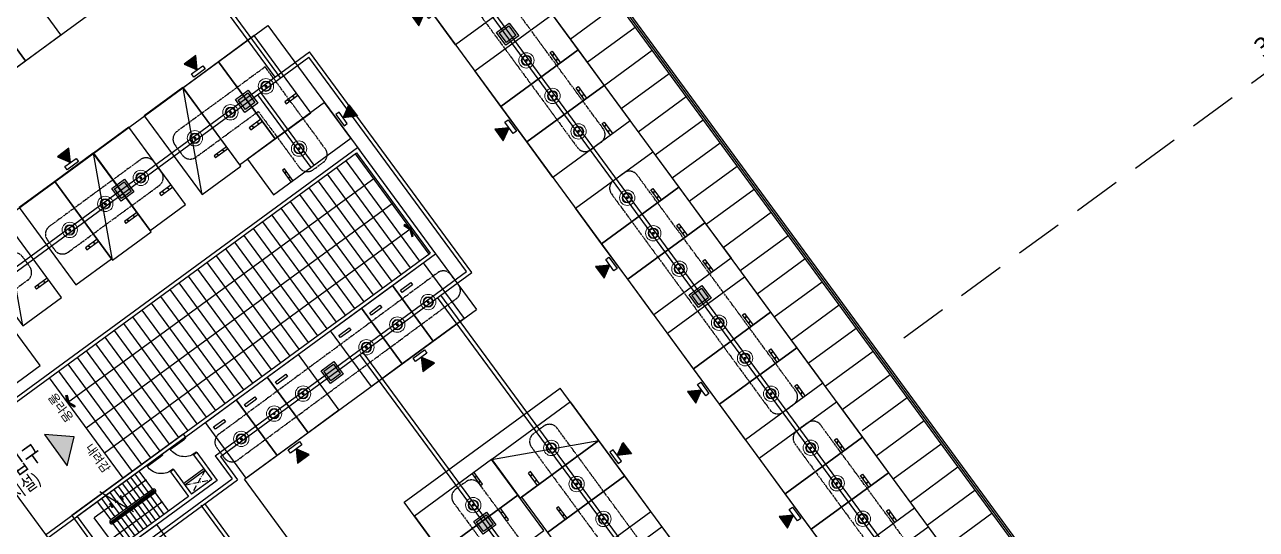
# Model space of a CAD drawing. Header units: millimetres. Extents: x 75184266 to 76346726, y -35850126 to -33679385.
# Drawn here: x 75409558 to 75473854, y -34946082 to -34919703 of the extents above; entities that cross this region are included whole.
import ezdxf
from ezdxf.enums import TextEntityAlignment as Align

# ---------------------------------------------------------------- set-up
doc = ezdxf.new("R2010")
doc.units = ezdxf.units.MM
doc.header["$LTSCALE"] = 50
doc.header["$MEASUREMENT"] = 0
for name, pattern in [('ACAD_ISO10W100', [18.5, 12, -3, 0.5, -3]), ('CONTINOUS', [0]), ('XR-지하3층$0$HIDDEN', [0.375, 0.25, -0.125]), ('단지배치도$0$PHANTOM2', [31.75, 15.875, -3.175, 3.175, -3.175, 3.175, -3.175])]:
    doc.linetypes.add(name, pattern=pattern)
doc.layers.get('0').update_dxf_attribs({"linetype": 'CONTINUOUS'})
doc.layers.add('1-주차면센서', color=3, linetype='CONTINUOUS', lineweight=15)
for name, color, linetype in [('2-주차안내등', 2, 'CONTINUOUS'), ('3-SIO', 1, 'CONTINUOUS'), ('CON', 2, 'CONTINUOUS'), ('DOOR', 7, 'CONTINUOUS'), ('HD', 7, 'CONTINUOUS'), ('open', 1, 'ACAD_ISO10W100'), ('PARKING', 7, 'CONTINUOUS'), ('W1', 3, 'CONTINUOUS'), ('XR-지하3층$0$A-주차', 9, 'CONTINUOUS'), ('XR-지하3층$0$일반주차', 8, 'CONTINUOUS'), ('XR-지하3층$0$확장형주차', 8, 'CONTINUOUS'), ('유도관제-RECWAY', 4, 'CONTINOUS')]:
    doc.layers.add(name, color=color, linetype=linetype)
doc.layers.add('건축', color=8, linetype='CONTINUOUS', plot=False)
doc.styles.add('XR-지하3층$0$맑은고딕', font='')
doc.styles.add('XR-지하3층$0$울릉도m', font='')
doc.styles.add('XR-지하3층$0$유형1', font='')
doc.styles.get('XR-지하3층$0$맑은고딕').set_extended_font_data('Malgun Gothic')
doc.styles.get('XR-지하3층$0$울릉도m').set_extended_font_data('Malgun Gothic')
doc.styles.get('XR-지하3층$0$유형1').set_extended_font_data('Malgun Gothic')

# ---------------------------------------------------------------- blocks, each defined once
blk = doc.blocks.new('XR-지하3층$0$일반형 주차')
at = {"layer": 'XR-지하3층$0$일반주차'}
for p, q in [((750, 3865), (0, 3865)), ((750, 3735), (750, 3865)), ((0, 3735), (750, 3735))]:
    blk.add_line(p, q, dxfattribs=at)
blk.add_lwpolyline([(2300, 5000), (0, 5000), (0, 0), (2300, 0)], close=True, dxfattribs=at)
for centre in [(238, 3800), (563, 3800)]:
    blk.add_circle(centre, 17.5, dxfattribs=at)
blk = doc.blocks.new('XR-지하3층$0$ARROWX')
blk.add_lwpolyline([(-0.2, -0.5), (-0.293, -0.463), (-0.108, 0), (-0.293, 0.463), (-0.2, 0.5), (0, 0)], close=True)
for points in [[(-0.2, 0.5), (-0.293, 0.463), (0, 0), (-0.108, 0)], [(0, 0), (-0.108, 0), (-0.2, -0.5), (-0.293, -0.463)]]:
    blk.add_solid(points)
blk = doc.blocks.new('XR-지하3층$0$확장형 주차')
at = {"layer": 'XR-지하3층$0$확장형주차', "color": 7}
for p, q in [((0, 3965), (800, 3965)), ((800, 3835), (800, 3965)), ((0, 3835), (800, 3835))]:
    blk.add_line(p, q, dxfattribs=at)
blk.add_lwpolyline([(2500, 5100), (0, 0)], dxfattribs=at)
blk.add_lwpolyline([(2500, 5091), (0, 5091), (0, -9), (2500, -9)], close=True, dxfattribs=at)
for centre in [(238, 3900), (613, 3900)]:
    blk.add_circle(centre, 17.5, dxfattribs=at)
blk = doc.blocks.new('XR-지하3층$0$A$C73B52ADF')
at = {"layer": 'XR-지하3층$0$A-주차', "elevation": 0}
for points in [[(-2038, 2466), (-38, 2466), (-38, -1134), (-2038, -1134)], [(-1166, 2021), (-1166, 1871), (-1832, 1871), (-1832, 2021)]]:
    blk.add_lwpolyline(points, close=True, dxfattribs=at)
blk = doc.blocks.new('2P-Dr204')
at = {"color": 0}
for p, q in [((29, 50), (29, 955)), ((65, 50), (65, 956)), ((29, 50), (0, 50)), ((0, 50), (0, -50)), ((29, 14), (29, 50)), ((65, 50), (29, 50)), ((50, 14), (29, 14)), ((50, -50), (50, 14)), ((950, 14), (950, -50)), ((971, 14), (950, 14)), ((971, 14), (950, 14)), ((971, 50), (971, 14)), ((1000, 50), (971, 50)), ((1000, -50), (1000, 50)), ((50, -50), (0, -50)), ((1000, -50), (950, -50))]:
    blk.add_line(p, q, dxfattribs=at)
blk.add_arc((65, 50), 906, 0, 92.22942, dxfattribs=at)
blk = doc.blocks.new('A$C3C7850DE')
at = {"layer": 'CON', "ltscale": 100}
for p, q in [((-9, 7422), (-9, 222)), ((-9, 7422), (191, 7422)), ((191, 7422), (191, 422)), ((1191, 7422), (1191, 7222, 0)), ((1191, 7422), (2991, 7422)), ((1191, 7222), (2791, 7222)), ((2791, 7222), (2791, 5922)), ((2991, 7422), (2991, 222)), ((1191, 5922), (2791, 5922)), ((1191, 5922, 0), (1191, 5722, 0)), ((1191, 5722), (2791, 5722)), ((2791, 5722), (2791, 422)), ((-9, 222), (2991, 222)), ((191, 422), (2791, 422))]:
    blk.add_line(p, q, dxfattribs=at)
at = {"layer": 'HD', "ltscale": 10}
for p, q in [((191, 4422), (1376, 4422)), ((191, 4152), (1376, 4152)), ((191, 3882), (1376, 3882)), ((783, 4422), (783, 2802)), ((1376, 4422), (1376, 1722)), ((1476, 4422), (1446, 4422)), ((1446, 1722), (1446, 4422)), ((1476, 4152), (1446, 4152)), ((1476, 3882), (1446, 3882)), ((1476, 4422), (1476, 1722)), ((1506, 4422), (1476, 4422)), ((1506, 4422), (1506, 1722)), ((1506, 4422), (1536, 4422)), ((1536, 4152), (1506, 4152)), ((1536, 3882), (1506, 3882)), ((1536, 1722), (1536, 4422)), ((1606, 4422), (1606, 1722)), ((1606, 4422), (2791, 4422)), ((2791, 4152), (1606, 4152)), ((2791, 3882), (1606, 3882)), ((2198, 4422), (2198, 1097)), ((191, 3612), (1376, 3612)), ((191, 3342), (1376, 3342)), ((1476, 3612), (1446, 3612)), ((1476, 3342), (1446, 3342)), ((1536, 3612), (1506, 3612)), ((1536, 3342), (1506, 3342)), ((2791, 3612), (1606, 3612)), ((2791, 3342), (1606, 3342)), ((191, 3072), (1376, 3072)), ((191, 2802), (1376, 2802)), ((1476, 3072), (1446, 3072)), ((1476, 2802), (1446, 2802)), ((1536, 3072), (1506, 3072)), ((1536, 2802), (1506, 2802)), ((2791, 3072), (1606, 3072)), ((2791, 2802), (1606, 2802)), ((191, 2532), (1376, 2532)), ((191, 2262), (1376, 2262)), ((191, 1992), (1376, 1992)), ((783, 2262), (783, 1097)), ((1476, 2532), (1446, 2532)), ((1476, 2262), (1446, 2262)), ((1476, 1992), (1446, 1992)), ((1536, 2532), (1506, 2532)), ((1536, 2262), (1506, 2262)), ((1536, 1992), (1506, 1992)), ((2791, 2532), (1606, 2532)), ((2791, 2262), (1606, 2262)), ((2791, 1992), (1606, 1992)), ((191, 1722), (1376, 1722)), ((1476, 1722), (1446, 1722)), ((1506, 1722), (1476, 1722)), ((1536, 1722), (1506, 1722)), ((2791, 1722), (1606, 1722)), ((2198, 1097), (783, 1097))]:
    blk.add_line(p, q, dxfattribs=at)
blk.add_lwpolyline([(-159, 2141), (734, 2513), (779, 2461), (788, 2602), (833, 2551), (1726, 2943)], dxfattribs=at)
for points in [[(663, 2870), (783, 2802), (904, 2871), (886, 2900), (783, 2841), (680, 2900)], [(663, 2193), (783, 2262), (904, 2193), (886, 2163), (783, 2222), (680, 2164)]]:
    blk.add_lwpolyline(points, close=True, dxfattribs=at)
for centre in [(783, 4422), (783, 4422), (2198, 4422), (2198, 4422)]:
    blk.add_circle(centre, 30, dxfattribs=at)
for centre, radius, start, end in [((1491, 4422), 115, 0.00005, 180.00005), ((1491, 4422), 45, 0.00005, 180.00005), ((1491, 1722), 115, 180.00005, 0.00005), ((1491, 1722), 45, 180.00005, 0.00005)]:
    blk.add_arc(centre, radius, start, end, dxfattribs=at)
at = {"layer": 'open', "ltscale": 0.5}
for p, q in [((2191, 7222), (2791, 5922)), ((2191, 5922), (2791, 7222))]:
    blk.add_line(p, q, dxfattribs=at)
at = {"layer": 'W1', "ltscale": 100}
for p, q in [((2091, 7222), (2091, 5922)), ((2191, 7222), (2191, 5922))]:
    blk.add_line(p, q, dxfattribs=at)
at = {"layer": 'DOOR', "extrusion": (-1.015e-13, 9.27e-13, -1), "zscale": -1, "rotation": 180.0000577049292}
for p in [(-191, 7372, 0), (-191, 5872, 0)]:
    blk.add_blockref('2P-Dr204', p, dxfattribs=at)
blk = doc.blocks.new('TIS-주차면센서(확대)')
at = {"layer": '1-주차면센서'}
blk.add_hatch(color=256, dxfattribs=at).paths.add_polyline_path([(43.5, 0, 1), (-43.5, 0, 1)])
h = blk.add_hatch(color=256, dxfattribs=at)
edge = h.paths.add_edge_path()
edge.add_arc((0, 0), 43.5, 0, 360)
for radius in [303.5, 203.5, 173.5, 43.5]:
    blk.add_circle((0, 0), radius, dxfattribs=at)
blk = doc.blocks.new('rehw6')
at = {"layer": '3-SIO'}
for points in [[(406938, -283999), (406938, -284825), (407763, -284825), (407763, -283999)], [(407038, -284099), (407038, -284725), (407663, -284725), (407663, -284099)]]:
    blk.add_lwpolyline(points, close=True, dxfattribs=at)
for points in [[(407038, -284099), (407663, -284725), (407663, -284099), (407038, -284725)], [(407663, -284099), (407038, -284725), (407663, -284725), (407038, -284099)]]:
    blk.add_solid(points, dxfattribs=at)
blk = doc.blocks.new('fh52f')
at = {"layer": '2-주차안내등'}
for points in [[(399980, -281538), (399333, -281164), (399333, -281912)], [(399980, -281903), (399980, -281173), (400188, -281173), (400188, -281903)]]:
    blk.add_lwpolyline(points, close=True, dxfattribs=at)
blk.add_solid([(399333, -281912), (399333, -281164), (399980, -281538)], dxfattribs=at)

msp = doc.modelspace()

# ---------------------------------------------------------------- hatches: boundary and pattern name
at = {"layer": '건축', "ltscale": 1000}
h = msp.add_hatch(color=256, dxfattribs=at)
h.dxf.hatch_style = 1
h.paths.add_polyline_path([(75411785.4, -34942758.3), (75412136.8, -34941245.6), (75410588.3, -34941127.3)])

# ---------------------------------------------------------------- linework, layer by layer
at = {"layer": 'PARKING', "color": 241, "linetype": '단지배치도$0$PHANTOM2', "ltscale": 0.1, "elevation": 0}
for points in [[(75439115.3, -34926239), (75439652.5, -34925845.1, 0.4142136), (75439760.1, -34925146.2), (75431482.4, -34913855.5, 0.4142136), (75430783.5, -34913747.9), (75430246.3, -34914141.8, 0.4142136), (75430138.7, -34914840.7), (75438416.4, -34926131.4, 0.4142136)], [(75449166.8, -34939949.1), (75449704.1, -34939555.2, 0.4142136), (75449811.7, -34938856.3), (75441533.9, -34927565.6, 0.4142136), (75440835.1, -34927458), (75440297.8, -34927851.9, 0.4142136), (75440190.2, -34928550.8), (75448467.9, -34939841.4, 0.4142136)], [(75458745.3, -34953014), (75459282.6, -34952620.1, 0.4142136), (75459390.2, -34951921.2), (75451112.4, -34940630.5, 0.4142136), (75450413.6, -34940522.9), (75449876.3, -34940916.8, 0.4142136), (75449768.7, -34941615.7), (75458046.4, -34952906.4, 0.4142136)]]:
    msp.add_lwpolyline(points, format="xyb", close=True, dxfattribs=at)
at = {"layer": 'PARKING', "color": 241, "linetype": '단지배치도$0$PHANTOM2', "ltscale": 0.1}
for points in [[(75421755, -34924240.9), (75423912.3, -34927183.4, 0.4142136), (75424611.2, -34927291.1), (75425148.4, -34926897.2, 0.4142136), (75425256, -34926198.3), (75422113.5, -34921912), (75417505.4, -34925290.4, 0.4142136), (75417397.8, -34925989.3), (75417791.7, -34926526.6, 0.4142136), (75418490.6, -34926634.2), (75421755, -34924240.9)], [(75416697.8, -34927406.2), (75416303.9, -34926868.9, 0.4142136), (75415605.1, -34926761.3), (75410846.8, -34930249.8, 0.4142136), (75410739.2, -34930948.7), (75411133.1, -34931485.9, 0.4142136), (75411832, -34931593.5), (75416590.2, -34928105.1, 0.4142136)], [(75406456.6, -34935456.8), (75408613.9, -34938399.4, -0.4142136), (75408506.3, -34939098.3), (75407969.1, -34939492.2, -0.4142136), (75407270.2, -34939384.6), (75404127.7, -34935098.3), (75408735.8, -34931719.8, -0.4142136), (75409434.7, -34931827.4), (75409828.6, -34932364.7, -0.4142136), (75409721, -34933063.6), (75406456.6, -34935456.8)], [(75432209.8, -34933316.6), (75431815.9, -34932779.4, 0.4142136), (75431117, -34932671.8), (75419694.6, -34941108.1, 0.4142136), (75419587, -34941806.9), (75419980.9, -34942344.2, 0.4142136), (75420679.8, -34942451.8), (75432102.2, -34934015.5, 0.4142136)], [(75445108.2, -34953340.3), (75445645.5, -34952946.4, 0.4142136), (75445753.1, -34952247.5), (75437357.1, -34940795.6, 0.4142136), (75436658.2, -34940688), (75436120.9, -34941081.9, 0.4142136), (75436013.3, -34941780.7), (75444409.3, -34953232.7, 0.4142136)], [(75432593.1, -34943594.1), (75432055.8, -34943988, 0.4142136), (75431948.2, -34944686.9), (75435436.7, -34949445.1, 0.4142136), (75436135.6, -34949552.7), (75436672.8, -34949158.8, 0.4142136), (75436780.4, -34948459.9), (75433292, -34943701.7, 0.4142136)]]:
    msp.add_lwpolyline(points, format="xyb", close=True, dxfattribs=at)
at = {"layer": '건축', "ltscale": 0.5}
for p, q in [((75414254.2, -34896479.2), (75461673.8, -34961158.6)), ((75428295.8, -34901932.2), (75473468.5, -34963547)), ((75428376.4, -34901873.1), (75473549.2, -34963487.9)), ((75428575.3, -34901975.3), (75473511.6, -34963267.5)), ((75398471.6, -34929749.6), (75418714.1, -34914908.8)), ((75402019.2, -34934588.5), (75422261.7, -34919747.7)), ((75422261.7, -34919747.7), (75427051, -34926280.1)), ((75427852.4, -34927711.4), (75411802.5, -34939476.4)), ((75428812.3, -34929020.7), (75412763.1, -34940786.6)), ((75429734.3, -34930359.7), (75413723.3, -34942096.2)), ((75431012.5, -34931683.5), (75433141, -34934586.8)), ((75421043.9, -34943455.8), (75433141, -34934586.8)), ((75429371.2, -34944666.4), (75437516.6, -34938694.6)), ((75452831.6, -34959584), (75437516.6, -34938694.6)), ((75439847.3, -34969103.4), (75421043.9, -34943455.8)), ((75444686.2, -34965555.8), (75429371.2, -34944666.4))]:
    msp.add_line(p, q, dxfattribs=at)
at = {"layer": '건축', "ltscale": 3}
msp.add_line((75425782.6, -34903746), (75469199.6, -34962965.9), dxfattribs=at)
at = {"layer": '건축', "ltscale": 1000}
for p, q in [((75407335.4, -34940486.6), (75426932.7, -34926118.8)), ((75407453.6, -34940647.9), (75426889.7, -34926398.4)), ((75426810.4, -34926459.3, 0), (75430653.1, -34931701.8, 0)), ((75426889.7, -34926398.4), (75430732.9, -34931640.5)), ((75426932.7, -34926118.8), (75431012.5, -34931683.5)), ((75426326.5, -34926814, 0), (75430169.2, -34932056.5, 0)), ((75425358.7, -34927523.5, 0), (75429201.4, -34932766, 0)), ((75425842.6, -34927168.8, 0), (75429685.3, -34932411.3, 0)), ((75424390.7, -34928232.8, 0), (75428233.5, -34933475.3, 0)), ((75424875.6, -34927879.4, 0), (75428717.5, -34933120.8, 0)), ((75423423, -34928942.3, 0), (75427265.7, -34934184.8, 0)), ((75423906.9, -34928587.6, 0), (75427749.6, -34933830.1, 0)), ((75422456, -34929653), (75426297.9, -34934894.3, 0)), ((75422939.1, -34929297.1, 0), (75426781.8, -34934539.6, 0)), ((75421971.1, -34930006.4), (75425813.8, -34935248.9)), ((75421003.3, -34930715.9), (75424846.1, -34935958.4)), ((75421487.2, -34930361.1), (75425330, -34935603.6)), ((75420036.4, -34931426.5), (75423878.3, -34936667.9)), ((75420519.5, -34931070.6), (75424362.2, -34936313.1)), ((75410651.7, -34946363), (75430732.9, -34931640.5)), ((75410769.9, -34946524.3), (75431012.5, -34931683.5)), ((75419067.8, -34932134.9), (75422910.5, -34937377.4)), ((75419551.7, -34931780.1), (75423394.4, -34937022.6)), ((75418100, -34932844.4), (75421942.7, -34938086.8)), ((75418583.9, -34932489.6), (75422426.6, -34937732.1)), ((75417132.2, -34933553.9), (75420974.9, -34938796.3)), ((75417616.1, -34933199.1), (75421458.8, -34938441.6)), ((75416648.3, -34933908.6), (75420491, -34939151.1)), ((75415680.5, -34934618.1), (75419523.2, -34939860.6)), ((75416164.4, -34934263.3), (75420007.1, -34939505.8)), ((75414712.7, -34935327.6), (75418555.4, -34940570.1)), ((75415196.6, -34934972.8), (75419039.3, -34940215.3)), ((75413744.5, -34936037.3), (75417587.6, -34941279.6)), ((75414228.8, -34935682.3), (75418071.5, -34940924.8)), ((75412777.1, -34936746.6), (75416619.8, -34941989)), ((75413260.6, -34936392.1), (75417103.7, -34941634.3)), ((75412293.2, -34937101.3), (75416135.9, -34942343.8)), ((75411325.4, -34937810.8), (75415168.1, -34943053.3)), ((75411809.3, -34937456.1), (75415652, -34942698.5)), ((75410841.5, -34938165.5), (75414684.2, -34943408))]:
    msp.add_line(p, q, dxfattribs=at)
at = {"layer": '건축', "ltscale": 0.5}
msp.add_lwpolyline([(75414201.7, -34962198.5), (75414116.7, -34962260.8), (75408974.8, -34955247.3), (75408934.6, -34955276.9), (75407426.2, -34953220.9), (75406907, -34953601.7), (75367809.3, -34900273.2), (75367729.2, -34900331.8), (75339172, -34861380.4), (75346591, -34855941.2), (75357179.5, -34870383.7), (75362824.9, -34866244.9), (75366426.7, -34871157.7), (75361023.3, -34875119.2), (75360700.7, -34875355.7), (75389495.4, -34914631.1), (75388124.4, -34915636.3), (75435545.1, -34980317.2), (75435625.8, -34980258.1), (75435861.1, -34980579.1), (75430538.4, -34984481.5), (75414201.7, -34962198.5)], dxfattribs=at)
at = {"layer": '건축', "linetype": 'XR-지하3층$0$HIDDEN', "ltscale": 200}
msp.add_lwpolyline([(75499802.2, -34903569.8), (75454720.2, -34936621.6)], dxfattribs=at)
at = {"layer": '건축', "ltscale": 3}
for points in [[(75438036.7, -34920460.3), (75440541.2, -34918624)], [(75438923.6, -34921670), (75441428.1, -34919833.7)], [(75439810.5, -34922879.7), (75442315, -34921043.5)], [(75440697.4, -34924089.4), (75443201.9, -34922253.2)], [(75441584.3, -34925299.1), (75444088.8, -34923462.9)], [(75442471.2, -34926508.8), (75444975.7, -34924672.6)], [(75443358.1, -34927718.6), (75445862.6, -34925882.3)], [(75444245, -34928928.3), (75446749.5, -34927092)], [(75445131.9, -34930138), (75447636.4, -34928301.7)], [(75446018.8, -34931347.7), (75448523.3, -34929511.5)], [(75446905.7, -34932557.4), (75449410.2, -34930721.2)], [(75447792.6, -34933767.1), (75450297.1, -34931930.9)], [(75448679.5, -34934976.8), (75451184, -34933140.6)], [(75449566.4, -34936186.6), (75452070.9, -34934350.3)], [(75450453.3, -34937396.3), (75452957.8, -34935560)], [(75451340.2, -34938606), (75453844.7, -34936769.8)], [(75452227.1, -34939815.7), (75454731.6, -34937979.5)], [(75453275.2, -34940907.2), (75455618.5, -34939189.2)], [(75454000.9, -34942235.1), (75456505.4, -34940398.9)], [(75454887.8, -34943444.8), (75457392.3, -34941608.6)], [(75455774.7, -34944654.6), (75458279.2, -34942818.3)], [(75456661.6, -34945864.3), (75459166.1, -34944028)], [(75457548.5, -34947074), (75460053, -34945237.8)]]:
    msp.add_lwpolyline(points, dxfattribs=at)
at = {"layer": '건축', "ltscale": 1000}
msp.add_lwpolyline([(75411785.4, -34942758.3), (75412136.8, -34941245.6), (75412136.8, -34941245.6), (75410588.3, -34941127.3)], close=True, dxfattribs=at)
at = {"layer": '유도관제-RECWAY', "color": 201, "ltscale": 0.5}
for p, q in [((75414825.1, -34892836.8, 0), (75465348.8, -34961750.2, 0)), ((75414782, -34893116.4, 0), (75465069.2, -34961707.2, 0)), ((75422923.1, -34922486.7), (75416286.5, -34913464.7)), ((75422643.3, -34922443.8), (75416243.7, -34913744.1)), ((75404164, -34935991.9), (75424431.3, -34921132.9)), ((75432904.8, -34932652.1), (75424431.3, -34921132.9)), ((75404282.3, -34936153.2), (75424388.5, -34921412.3)), ((75432625, -34932609.2), (75424388.5, -34921412.3)), ((75421874.8, -34923255.3, 0), (75424653.7, -34927045.7, 0)), ((75421713.5, -34923373.5, 0), (75424492.4, -34927164, 0)), ((75419500.1, -34942231.7), (75432625, -34932609.2)), ((75419779.9, -34942274.6), (75432904.8, -34932652.1)), ((75449842.5, -34959419.5), (75431116.8, -34933963)), ((75450122.3, -34959462.3), (75431278.1, -34933844.7)), ((75427044.1, -34936948.9), (75445769.8, -34962405.4)), ((75427205.3, -34936830.6), (75445931.1, -34962287.1)), ((75419500.1, -34942231.7), (75420390.5, -34943442.2)), ((75419779.9, -34942274.6), (75420670.3, -34943485.1)), ((75412405.1, -34949544.8, -26.3), (75420670.3, -34943485.1, -26.3)), ((75412447.9, -34949265.4, -26.3), (75420390.5, -34943442.2, -26.3)), ((75436637.7, -34969099.7), (75418771.9, -34944811.8)), ((75436917.5, -34969142.5), (75418964.3, -34944735.8))]:
    msp.add_line(p, q, dxfattribs=at)

# ---------------------------------------------------------------- block references
at = {"layer": '2-주차안내등'}
for p, rotation in [((74941396.2, -34928349), 36.22616233518524), ((75409305.1, -34433026.2), 306.2261623366544), ((74945802.8, -34934356.1), 36.22616233518524), ((75402686.5, -34437867.1), 306.226162336635), ((74951065, -34941533.7), 36.22616233518524), ((75439524.9, -35426127.2), 126.2261623366028), ((74955854.3, -34948066.1), 36.22616233518524), ((75432992.5, -35430916.5), 126.2261623366028), ((74960643.6, -34954598.6), 36.22616233518524)]:
    msp.add_blockref('fh52f', p, dxfattribs=dict(at, rotation=rotation))
at = {"layer": '2-주차안내등', "xscale": -1}
for p, rotation in [((75582129.3, -34460968.5), 36.2677081410738), ((75596433.1, -34478617.2), 36.26758595758535)]:
    msp.add_blockref('fh52f', p, dxfattribs=dict(at, rotation=rotation))
at = {"layer": 'PARKING', "xscale": -1}
for p, rotation in [((75595125.2, -34449975), 36.24693370066723), ((75581501.1, -34453486.2), 36.24693370064629), ((75575039.1, -34458126.3), 36.24693370062287), ((75605176.8, -34463685.1), 36.24693370066723), ((75585969.1, -34467652.9), 36.24693370064629), ((75593935.1, -34475533.3), 36.24693370064629)]:
    msp.add_blockref('rehw6', p, dxfattribs=dict(at, rotation=rotation))
at = {"layer": 'PARKING', "xscale": -1.320000000298023, "yscale": 1.320000000298023, "zscale": 1.319999999948777, "rotation": 90}
for p in [(75435752.7, -34921574.5), (75422156.8, -34922924.5), (75437112.6, -34923429.3), (75420301.9, -34924284.4), (75438472.5, -34925284.2), (75418447, -34925644.3), (75423881.8, -34926185.7), (75415624.3, -34927713.8), (75441014.9, -34928752.1), (75413769.4, -34929073.7), (75411914.5, -34930433.6), (75442374.9, -34930607), (75443734.8, -34932461.9), (75430625.1, -34934199.4), (75429012.1, -34935382), (75445804.2, -34935284.5), (75427399.2, -34936564.6), (75447164.1, -34937139.4), (75424092.6, -34938988.7), (75448524, -34938994.3), (75422582.5, -34940034), (75420866.7, -34941353.8), (75437051, -34941826), (75450593.5, -34941817), (75438370.5, -34943710.4), (75451953.4, -34943671.9), (75432978.2, -34944811.9), (75439770.8, -34945535.8), (75453313.3, -34945526.8)]:
    msp.add_blockref('TIS-주차면센서(확대)', p, dxfattribs=at)
at = {"layer": '건축'}
for name, p, rotation in [('XR-지하3층$0$일반형 주차', (75409600.3, -34921590.6), 36.24693643183485), ('XR-지하3층$0$확장형 주차', (75407584.1, -34923068.8), 36.24693643183485), ('XR-지하3층$0$일반형 주차', (75421535.9, -34920279.8), 216.2469348949301), ('XR-지하3층$0$일반형 주차', (75419681, -34921639.7), 216.2469348949301), ('XR-지하3층$0$확장형 주차', (75417826.1, -34922999.6), 216.2469348949301), ('XR-지하3층$0$일반형 주차', (75426578, -34925634.9), 126.2469333594607), ('XR-지하3층$0$일반형 주차', (75415003.4, -34925069.1), 216.2469348949301), ('XR-지하3층$0$확장형 주차', (75413148.5, -34926429), 216.2469348949301), ('XR-지하3층$0$일반형 주차', (75411132.4, -34927907.1), 216.2469348949301), ('XR-지하3층$0$확장형 주차', (75408471, -34929858.3), 216.2469348949301), ('XR-지하3층$0$A$C73B52ADF', (75431855.5, -34934122.7, 0), 36.24761539545744), ('XR-지하3층$0$A$C73B52ADF', (75430242.5, -34935305.2, 0), 36.24761539545744), ('XR-지하3층$0$A$C73B52ADF', (75428629.6, -34936487.8, 0), 36.24761539545744), ('XR-지하3층$0$일반형 주차', (75404975.5, -34938620.8), 306.2469352298511), ('XR-지하3층$0$A$C73B52ADF', (75425323, -34938911.9, 0), 36.24761539545744), ('XR-지하3층$0$A$C73B52ADF', (75423710.1, -34940094.5, 0), 36.24761539545744), ('XR-지하3층$0$A$C73B52ADF', (75422097.1, -34941277, 0), 36.24761539545744), ('XR-지하3층$0$확장형 주차', (75439526.9, -34941436.7), 126.2469364372141), ('XR-지하3층$0$일반형 주차', (75440886.8, -34943291.6), 126.2469364372141), ('XR-지하3층$0$일반형 주차', (75429903.4, -34945392.3), 306.2469352298511), ('XR-지하3층$0$일반형 주차', (75442246.8, -34945146.5), 126.2469364372141), ('XR-지하3층$0$일반형 주차', (75431263.3, -34947247.2), 306.2469352298511), ('XR-지하3층$0$일반형 주차', (75412426.8, -34948784.2), 306.2469352298511), ('XR-지하3층$0$확장형 주차', (75444316.2, -34947969.1), 126.2469364372141)]:
    msp.add_blockref(name, p, dxfattribs=dict(at, rotation=rotation))
at = {"layer": '건축', "xscale": -1, "rotation": 306.2469333594607}
for p in [(75432049.8, -34920755.3), (75434416.4, -34923980.1), (75435776.3, -34925835), (75437136.3, -34927689.9), (75439678.7, -34931157.7), (75441038.6, -34933012.6), (75442398.5, -34934867.5), (75444468, -34937690.2), (75445827.9, -34939545.1), (75447187.8, -34941400), (75449257.2, -34944222.6), (75450617.1, -34946077.5), (75451977, -34947932.4), (75454046.5, -34950755.1)]:
    msp.add_blockref('XR-지하3층$0$일반형 주차', p, dxfattribs=at)
at = {"layer": '건축'}
for p, xscale, yscale, zscale, rotation in [((75429735, -34930360.1, 0), -756.0000000004484, 756, 756.0000000000005, 216.2651400810387), ((75411802.2, -34939475.9), 756.0000000022177, 756.0000000022177, 756.0000000022177, 216.2172114276161)]:
    msp.add_blockref('XR-지하3층$0$ARROWX', p, dxfattribs=dict(at, xscale=xscale, yscale=yscale, zscale=zscale, rotation=rotation))
at = {"layer": '건축', "ltscale": 0.5, "rotation": 306.2468838006543}
msp.add_blockref('A$C3C7850DE', (75411848.8, -34945499.2), dxfattribs=at)

# ---------------------------------------------------------------- texts
at = {"layer": '건축', "style": 'XR-지하3층$0$맑은고딕'}
msp.add_text('3,713㎡', height=1000, rotation=36.246933, dxfattribs=at).set_placement((75476289, -34920316.1), align=Align.BOTTOM_CENTER)
at = {"layer": '건축', "style": 'XR-지하3층$0$유형1', "text_generation_flag": 6}
for s, p in [('올라옴', (75411148.1, -34939933.8, -22527.2)), ('내려감', (75413085.4, -34942575.9, -22527.2))]:
    msp.add_text(s, height=450, rotation=126.26514, dxfattribs=at).set_placement(p, align=Align.BOTTOM_CENTER)
at = {"layer": '건축', "style": 'XR-지하3층$0$울릉도m', "width": 0.8}
for s, height, p in [('차량진출입구', 900, (75406152.1, -34945434.4)), ('(판매시설)', 720, (75407722.7, -34945584.7))]:
    msp.add_text(s, height=height, rotation=35.638234, dxfattribs=at).set_placement(p)

doc.saveas('drawing.dxf')
